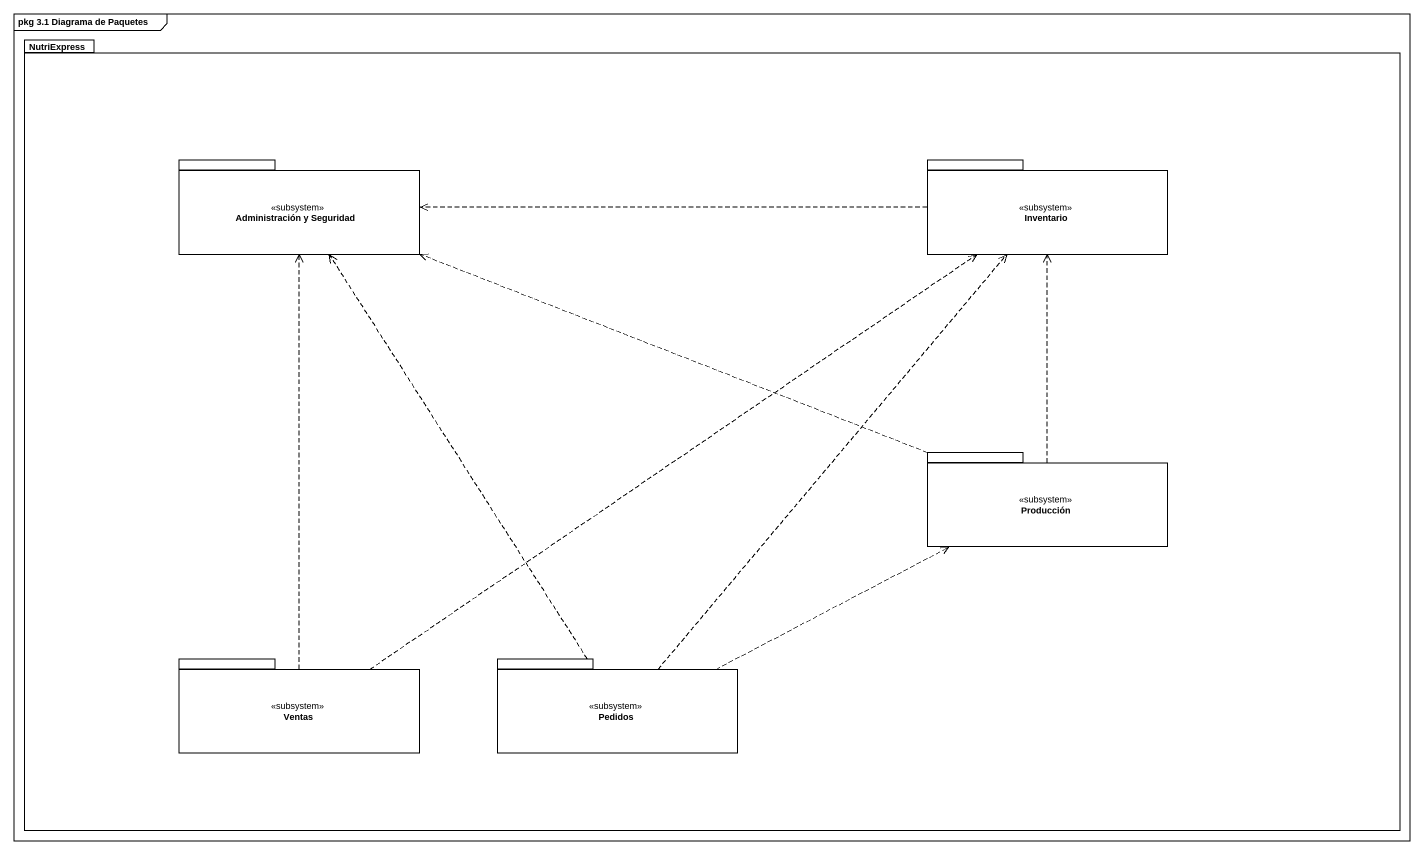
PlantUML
@startuml
mainframe pkg 3.1 Diagrama de Paquetes
package NutriExpress {
  package "Administración y Seguridad" as Administración_y_Seguridad <<subsystem>> {
  }
  package Inventario <<subsystem>> {
  }
  package Producción <<subsystem>> {
  }
  package Ventas <<subsystem>> {
  }
  package Pedidos <<subsystem>> {
  }
}
Inventario .left.> Administración_y_Seguridad
Producción .left.> Administración_y_Seguridad
Producción .up.> Inventario
Ventas .up.> Administración_y_Seguridad
Ventas .up.> Inventario
Pedidos .up.> Administración_y_Seguridad
Pedidos .up.> Inventario
Pedidos .right.> Producción
@enduml
